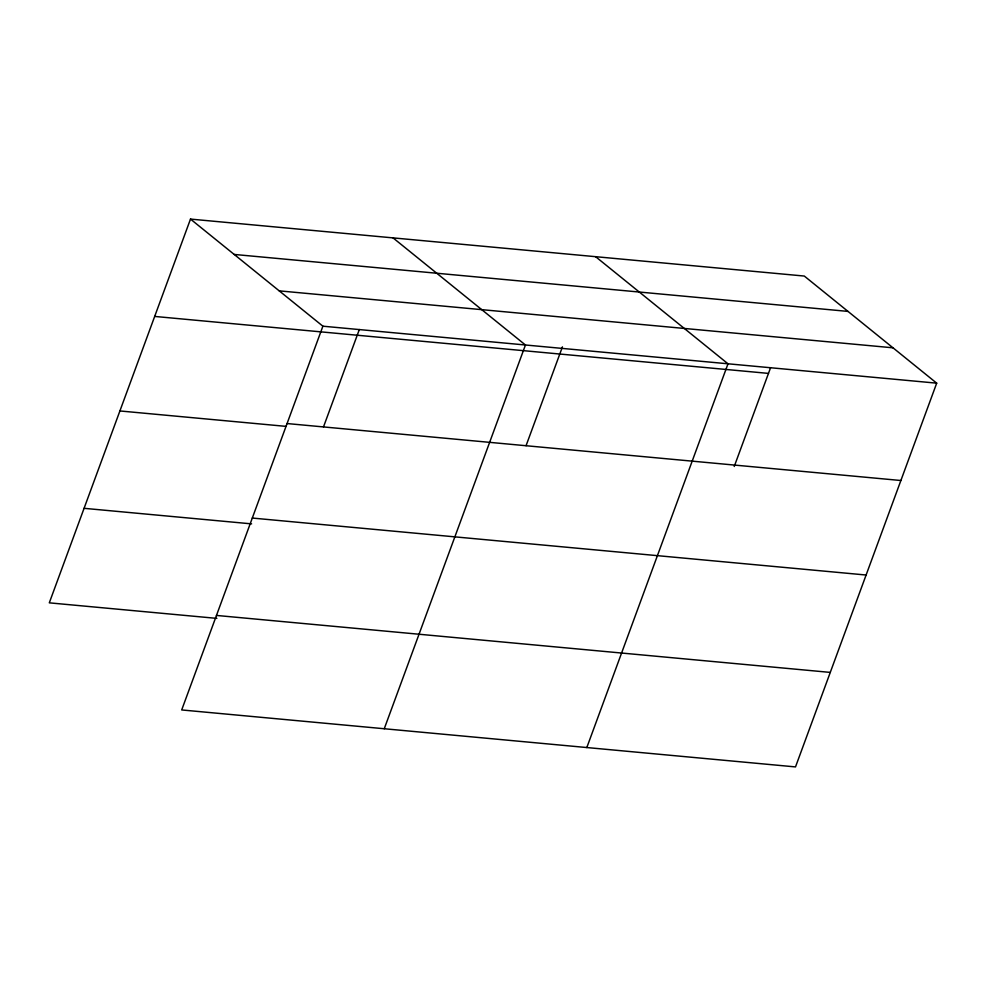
<?xml version="1.0" encoding="UTF-8"?>
<svg xmlns="http://www.w3.org/2000/svg" width="986" height="986" viewBox="0 0 986 986"><rect width="100%" height="100%" fill="white"/><g stroke="black" fill="none" stroke-linecap="round" stroke-linejoin="round"><path stroke-width="1.48" d="M190.495 219.089L322.89 326.193L181.695 709.945L795.505 766.911L936.7 383.16L804.305 276.055L190.495 219.089L49.3 602.84L216.834 618.382M323.507 426.889L359.335 329.509M384.257 728.74L525.452 345.001L393.044 237.885M526.068 445.684L562.427 346.875M586.818 747.548L728.001 363.797L595.606 256.68M734.237 466.477L770.584 367.667M234.187 254.437L847.997 311.403M279.198 290.858L893.008 347.811M322.89 326.193L936.7 383.16M154.679 316.432L768.488 373.398M287.074 423.549L900.884 480.515M119.898 410.952L285.903 426.359M252.305 518.057L866.115 575.023M84.069 508.32L251.603 523.874M216.476 615.437L830.286 672.403"/></g></svg>
